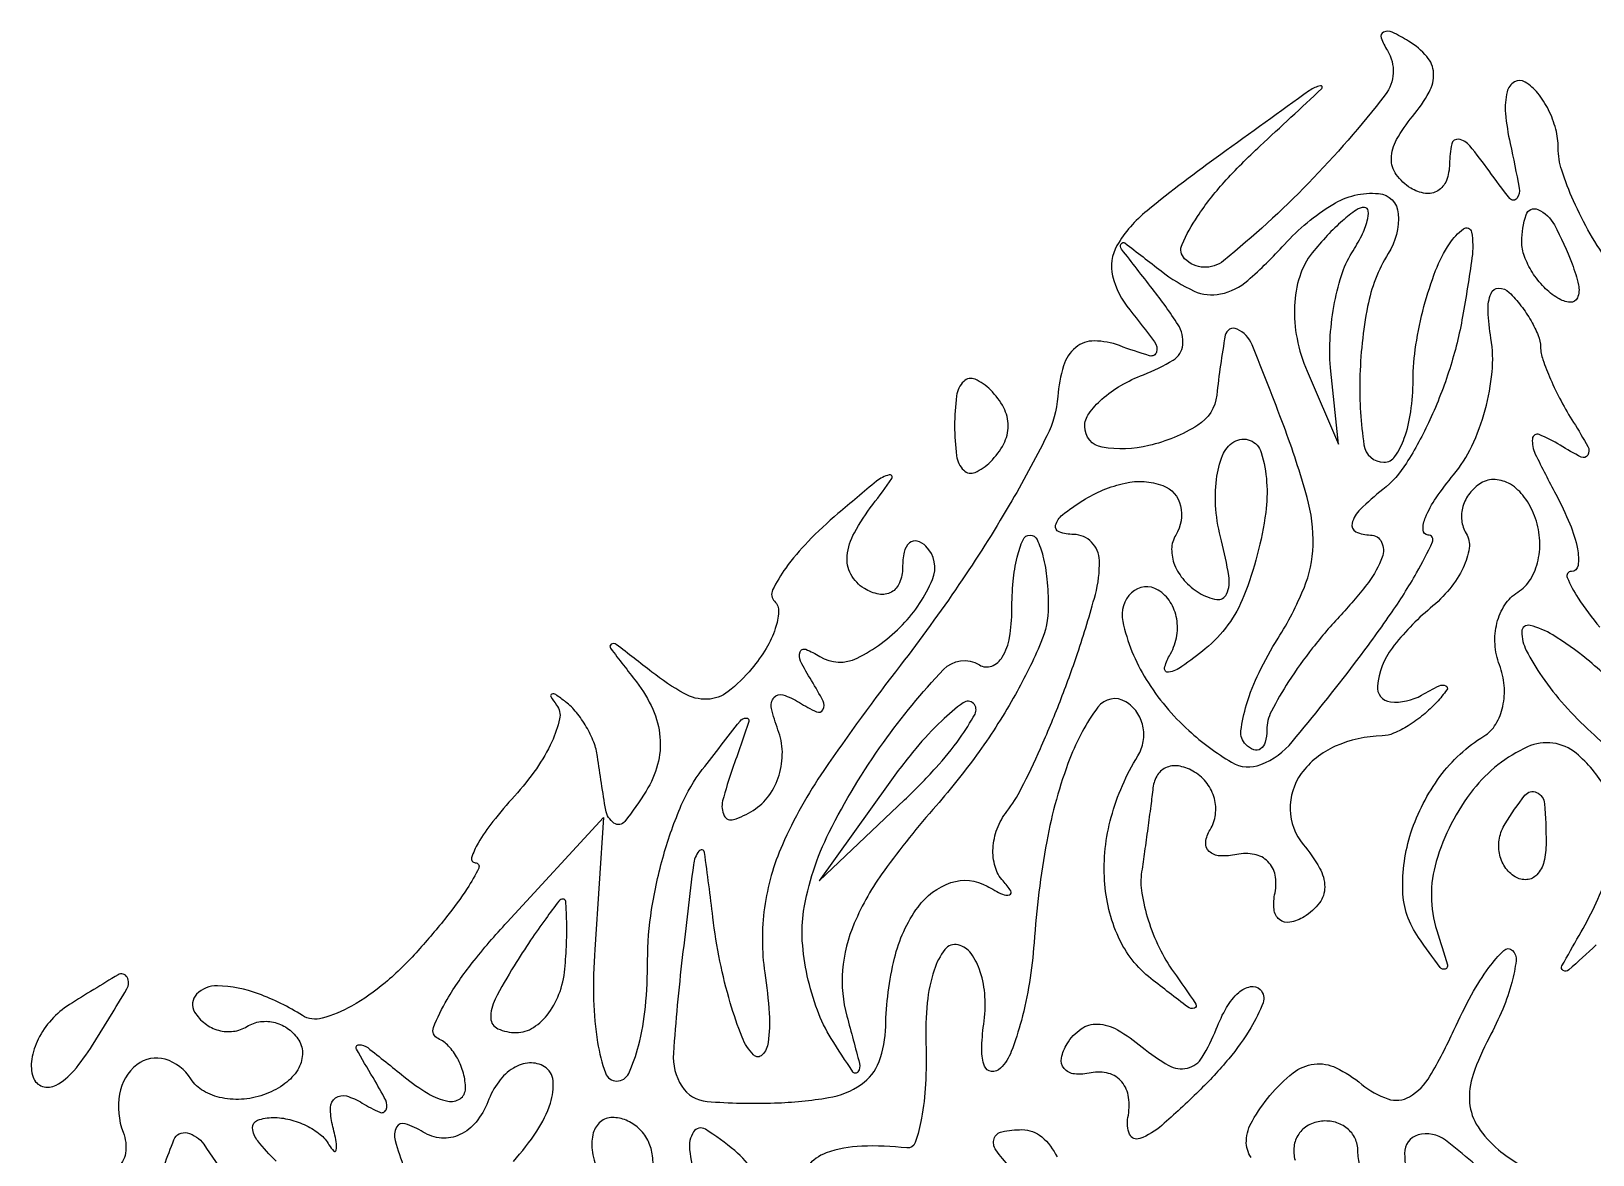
# Model space of a CAD drawing. Extents: x 153 to 7594, y 148 to 3762.
# Drawn here: x 4660.08 to 4702.95, y 2491.98 to 2522.84 of the extents above; entities that cross this region are included whole.
import ezdxf

# ---------------------------------------------------------------- set-up
doc = ezdxf.new("R2010")
doc.units = 0

msp = doc.modelspace()

# ---------------------------------------------------------------- linework, layer by layer
for points in [[(4703.425296, 2516.44113, -0.027326), (4702.879787, 2517.276095, -0.026006), (4702.418681, 2518.179197, -0.026942), (4702.096478, 2519.019355, -0.078242), (4702, 2519.632113, 0.064419), (4701.93277, 2520.151765, 0.051806), (4701.733645, 2520.679438, 0.053419), (4701.440332, 2521.135943, 0.085051), (4701.093259, 2521.442363, 0.277716), (4700.798253, 2521.445843, 0.203002), (4700.597835, 2521.1768, 0.082457), (4700.552796, 2520.578576, 0.031607), (4700.680005, 2519.75138, -0.006583), (4700.93047, 2518.532179, -0.214479), (4700.86244, 2518.245647, -0.486858), (4700.673164, 2518.243948, -0.013342), (4700.102059, 2519, 0.016929), (4699.570183, 2519.693719, 0.179098), (4699.267287, 2519.87054, 0.403846), (4699.076475, 2519.741763, 0.049488), (4699.015313, 2519.190983, -0.08802), (4698.929911, 2518.74033, -0.164458), (4698.696484, 2518.456853, -0.176356), (4698.352258, 2518.384633, -0.103178), (4697.951442, 2518.530011, -0.09966), (4697.553499, 2518.9024, -0.162543), (4697.419205, 2519.340218, -0.122336), (4697.563244, 2519.864527, -0.04532), (4698, 2520.5, 0.046007), (4698.455502, 2521.1647, 0.140941), (4698.578163, 2521.691448, 0.169214), (4698.394439, 2522.142889, 0.074002), (4697.89405, 2522.565481, 0.027678), (4697.439935, 2522.812523, 0.218045), (4697.206083, 2522.815685, 0.393843), (4697.139602, 2522.660427, 0.05199), (4697.309934, 2522.307533, -0.312494), (4697.246277, 2521.088786, -0.028477), (4695.14361, 2518.666503, -0.028956), (4692.813387, 2516.534178, -0.384583), (4691.744479, 2516.588854, -0.310741), (4691.671856, 2516.981625, -0.042268), (4692.097893, 2517.753728, -0.036547), (4692.828818, 2518.692096, -0.022497), (4693.813812, 2519.688161, 0.001278), (4695.509737, 2521.263515, 0.761393), (4695.469555, 2521.340355, 0.10282), (4695.172399, 2521.208559, 0.000615), (4692.735339, 2519.455435, 0.013658), (4690.711436, 2517.909995, 0.090728), (4689.886628, 2516.951121, 0.196482), (4689.767803, 2516.11636, 0.109288), (4690.235339, 2515.182898, -0.008863), (4690.919163, 2514.309622, -0.235637), (4690.971721, 2514.026846, -0.418106), (4690.782988, 2513.923815, -0.0163), (4689.954528, 2514.2029, 0.086557), (4689.264734, 2514.331876, 0.17735), (4688.753038, 2514.151509, 0.147644), (4688.418053, 2513.648688, 0.054888), (4688.260243, 2512.804719, -0.097571), (4687.961376, 2511.723624, -0.016303), (4686.930056, 2509.821551, -0.017327), (4685.548533, 2507.637913, -0.014593), (4683.940919, 2505.423421, 0.013902), (4681.83918, 2502.536669, 0.046585), (4680.701179, 2500.49457, 0.069451), (4680.209673, 2498.763333, 0.071038), (4680.216623, 2496.977414, -0.019232), (4680.336897, 2495.860493, -0.051155), (4680.310135, 2495.059778, -0.156903), (4680.147177, 2494.719739, -0.42739), (4679.908366, 2494.718582, -0.098493), (4679.593598, 2495.208043, -0.022018), (4679.269186, 2496.151708, -0.022031), (4678.985919, 2497.2942, -0.019728), (4678.791906, 2498.5, 0.004545), (4678.560682, 2500.280077, 0.666553), (4678.41078, 2500.319423, 0.133), (4678.25779, 2499.944238, 0.001726), (4677.952838, 2497.4, 0.011546), (4677.708295, 2494.770948, 0.159977), (4677.93914, 2493.857779, 0.236349), (4678.631364, 2493.441198, 0.027694), (4680.487879, 2493.4, 0.032472), (4681.9698, 2493.545856, 0.110527), (4682.864126, 2493.906373, 0.153919), (4683.353755, 2494.534651, 0.084694), (4683.537214, 2495.501197, -0.05452), (4683.77756, 2497.375651, -0.097473), (4684.423875, 2498.781975, -0.155531), (4685.328348, 2499.451304, -0.215446), (4686.319098, 2499.355987, 0.017771), (4686.745154, 2499.131583, 0.192588), (4686.935346, 2499.118492, 0.49661), (4686.971992, 2499.223037, 0.037855), (4686.758676, 2499.497665, -0.11549), (4686.539638, 2499.892852, -0.082943), (4686.483696, 2500.396379, -0.076506), (4686.595918, 2500.92922, -0.074883), (4686.863583, 2501.407991, 0.047935), (4687.259966, 2502.035383, 0.011905), (4687.782325, 2503.13391, 0.012063), (4688.322285, 2504.425674, 0.01184), (4688.802888, 2505.75, 0.014945), (4689.29265, 2507.36433, 0.074334), (4689.40229, 2508.302997, 0.187452), (4689.188446, 2508.804976, 0.198729), (4688.69798, 2509.015313, -0.080302), (4688.29863, 2509.085115, -0.394577), (4688.201187, 2509.269641, -0.161898), (4688.38977, 2509.553249, -0.024737), (4688.952254, 2509.94933, -0.085686), (4690.108224, 2510.428685, -0.145723), (4691.144093, 2510.358898, -0.251773), (4691.632139, 2509.80337, -0.197797), (4691.5, 2509, 0.135137), (4691.387364, 2508.615442, 0.100386), (4691.468649, 2508.178244, 0.086912), (4691.732625, 2507.75467, 0.071753), (4692.141212, 2507.412726, 0.097541), (4692.625449, 2507.230951, 0.345908), (4692.897275, 2507.379947, 0.142786), (4692.957066, 2507.877127, 0.022956), (4692.751404, 2508.842632, -0.042871), (4692.602652, 2509.708733, -0.052514), (4692.619503, 2510.52937, -0.061468), (4692.78668, 2511.18892, -0.162969), (4693.09388, 2511.558021, -0.495408), (4693.847974, 2511.268689, -0.105854), (4693.969252, 2509.623362, -0.058931), (4693.370232, 2507.326079, -0.129845), (4692.308042, 2505.872445, -0.016162), (4691.669838, 2505.388099, -0.106538), (4691.303435, 2505.2312, -0.532304), (4691.193744, 2505.341023, -0.086902), (4691.324353, 2505.680902, 0.085227), (4691.517838, 2506.179442, 0.092469), (4691.526028, 2506.699422, 0.098926), (4691.349683, 2507.159704, 0.114024), (4691.016312, 2507.489919, 0.339469), (4690.287399, 2507.416083, 0.263427), (4690.043447, 2506.627925, 0.084854), (4690.688036, 2505.033947, 0.070528), (4691.859843, 2503.626841, 0.04905), (4693.033727, 2502.757309, 0.23538), (4693.839517, 2502.694997, 0.123566), (4694.698432, 2503.322632, 0.010564), (4696.410734, 2505.471853, 0.011355), (4697.395716, 2506.825925, 0.021676), (4698.113495, 2507.963607, 0.022847), (4698.548868, 2508.812678, 0.545951), (4698.428447, 2509, -0.410025), (4698.288196, 2509.138256, -0.103941), (4698.356041, 2509.485752, -0.050414), (4698.647496, 2510.018374, -0.022825), (4699.127497, 2510.653624, 0.063467), (4699.627389, 2511.440506, 0.043142), (4699.994601, 2512.437306, 0.043213), (4700.184686, 2513.479772, 0.06468), (4700.152161, 2514.403624, -0.030588), (4700.074104, 2515.157195, -0.105144), (4700.155618, 2515.639398, -0.307353), (4700.366982, 2515.783206, -0.196955), (4700.652219, 2515.666667, -0.034919), (4700.97778, 2515.298592, -0.033072), (4701.255463, 2514.882292, -0.03482), (4701.450688, 2514.480731, -0.090229), (4701.515313, 2514.166667, 0.077728), (4701.577819, 2513.819441, 0.019627), (4701.787329, 2513.283259, 0.019548), (4702.078333, 2512.682122, 0.018621), (4702.419821, 2512.095492, -0.014226), (4702.814236, 2511.431429, -0.264195), (4702.8121, 2511.196297, -0.397918), (4702.63086, 2511.142666, -0.020968), (4702.05474, 2511.466169, 0.042901), (4701.476076, 2511.758528, 0.503075), (4701.291973, 2511.64562, 0.136722), (4701.369944, 2511.225034, 0.009083), (4701.935416, 2510.120677, -0.024709), (4702.320535, 2509.306838, -0.048685), (4702.52856, 2508.622949, -0.081446), (4702.544911, 2508.162024, -0.377466), (4702.36087, 2508, 0.536618), (4702.247862, 2507.829667, 0.045054), (4702.54625, 2507.269293, 0.029454), (4703.140842, 2506.46774, 0.014268)], [(4666.8, 2491.8, -0.025038), (4666.295217, 2492.358037, -0.155213), (4666.154675, 2492.712687, -0.334005), (4666.29225, 2492.924804, -0.087902), (4666.716667, 2493, -0.060568), (4667.174916, 2492.944285, -0.053106), (4667.628523, 2492.779687, -0.055993), (4668.010248, 2492.537125, -0.096028), (4668.252772, 2492.25, 0.071671), (4668.382918, 2492.079869, 0.604676), (4668.453634, 2492.102757, 0.090826), (4668.451057, 2492.335396, 0.013037), (4668.347559, 2492.801938, -0.067617), (4668.295663, 2493.274649, -0.233112), (4668.435031, 2493.539934, -0.232488), (4668.730711, 2493.591349, -0.067322), (4669.165963, 2493.397429, 0.03363), (4669.645237, 2493.144039, 0.419302), (4669.817954, 2493.212018, 0.2221), (4669.808732, 2493.472832, 0.017486), (4669.46255, 2494.095492, -0.009209), (4669.008484, 2494.881283, -0.558848), (4669.074574, 2494.998426, -0.177912), (4669.315841, 2494.920014, -0.003784), (4670.308042, 2494.127555, 0.033736), (4670.971306, 2493.659966, 0.088252), (4671.512735, 2493.449612, 0.198036), (4671.85158, 2493.517063, 0.250897), (4672, 2493.794222, 0.065914), (4671.944104, 2494.216391, 0.059283), (4671.779688, 2494.626011, 0.062726), (4671.536922, 2494.962195, 0.100806), (4671.25, 2495.166667, -0.399847), (4671.123217, 2495.473508, -0.041397), (4671.497517, 2496.245067, -0.033803), (4672.184648, 2497.245145, -0.018812), (4673.145802, 2498.369732), (4675.791603, 2501.239465), (4675.549061, 2497.619732, 0.021986), (4675.517225, 2496.23224, 0.036108), (4675.626496, 2495.063296, 0.041791), (4675.840044, 2494.223214, 0.319869), (4676.15326, 2494, 0.292807), (4676.480834, 2494.209822, 0.045254), (4676.75127, 2494.971981, 0.038492), (4676.938684, 2496.040824, 0.024163), (4677, 2497.30887, -0.039085), (4677.110328, 2498.718096, -0.030627), (4677.441346, 2500.215967, -0.031478), (4677.925905, 2501.578565, -0.063608), (4678.502454, 2502.55887, -0.001529), (4679.537175, 2503.887291, -0.22188), (4679.708173, 2503.974003, -0.523888), (4679.778767, 2503.878843, -0.002735), (4679.332515, 2502.585955, 0.020661), (4679.060448, 2501.695445, 0.180101), (4679.101521, 2501.290916, 0.375061), (4679.357552, 2501.184, 0.057941), (4679.898235, 2501.437106, 0.098943), (4680.329005, 2501.839069, 0.081283), (4680.609116, 2502.403694, 0.079375), (4680.69888, 2503.041155, 0.087191), (4680.579628, 2503.653088, -0.036307), (4680.402388, 2504.238845, -0.225839), (4680.469901, 2504.536584, -0.316739), (4680.713886, 2504.609419, -0.057611), (4681.165963, 2504.397429, 0.030777), (4681.639267, 2504.143732, 0.392219), (4681.814742, 2504.20131, 0.250322), (4681.818413, 2504.436404, 0.019659), (4681.5, 2505, -0.02136), (4681.200855, 2505.53372, -0.203705), (4681.183934, 2505.788812, -0.423977), (4681.339431, 2505.860713, -0.046203), (4681.732185, 2505.665519, 0.259552), (4682.750547, 2505.618971, 0.085847), (4684.000056, 2506.536713, 0.091598), (4684.820062, 2507.779238, 0.305519), (4684.642501, 2508.690833, 0.128035), (4684.398804, 2508.833853, 0.258825), (4684.188735, 2508.784554, 0.157415), (4684.044761, 2508.533965, 0.052353), (4684, 2508.10765, -0.095405), (4683.919539, 2507.689804, -0.173408), (4683.691986, 2507.432374, -0.172246), (4683.351517, 2507.376597, -0.093978), (4682.951442, 2507.530011, -0.130894), (4682.579853, 2507.923395, -0.150387), (4682.478515, 2508.428314, -0.100848), (4682.675757, 2509.062606, -0.038663), (4683.184209, 2509.839028, 0.014166), (4683.701151, 2510.549898, 0.693782), (4683.62952, 2510.651807, 0.108724), (4683.285361, 2510.476315, 0.004571), (4682.226636, 2509.589464, 0.022507), (4681.404345, 2508.821213, 0.037075), (4680.791542, 2508.094021, 0.043685), (4680.432596, 2507.493585, 0.319471), (4680.485193, 2507.181473, -0.213211), (4680.595313, 2506.893525, -0.067953), (4680.506345, 2506.432308, -0.053919), (4680.252541, 2505.884676, -0.037769), (4679.858645, 2505.329678, -0.052892), (4679.21019, 2504.697881, -0.159623), (4678.637827, 2504.48887, -0.13864), (4678.000527, 2504.646161, -0.036327), (4677.117321, 2505.237669, 0.00216), (4676.138143, 2505.995141, 0.315538), (4676.001552, 2506.000991, 0.438541), (4675.981875, 2505.890175, 0.002556), (4676.692798, 2504.966462, -0.061018), (4677.142254, 2504.215253, -0.082457), (4677.339849, 2503.450188, -0.08692), (4677.275231, 2502.693557, -0.076486), (4676.95811, 2501.966462, -0.023069), (4676.375116, 2501.132465, -0.403428), (4676.076972, 2501.088115, -0.197683), (4675.852128, 2501.44578, -0.008839), (4675.625, 2502.916667, 0.059788), (4675.522401, 2503.310316, 0.038438), (4675.316406, 2503.735417, 0.03831), (4675.046343, 2504.126249, 0.057191), (4674.75, 2504.416667, 0.01428), (4674.47617, 2504.617365, 0.238421), (4674.367828, 2504.632172, 0.480744), (4674.343431, 2504.563695, 0.022514), (4674.502182, 2504.331152, -0.220029), (4674.583785, 2503.949913, -0.052672), (4674.370054, 2503.320877, -0.044408), (4673.945075, 2502.581281, -0.031326), (4673.347194, 2501.831152, 0.016394), (4672.751479, 2501.127869, 0.03451), (4672.346994, 2500.537901, 0.058806), (4672.169623, 2500.134815, 0.504152), (4672.269345, 2500, -0.552365), (4672.362327, 2499.852179, -0.032338), (4672.045952, 2499.289861, -0.025059), (4671.481075, 2498.510619, -0.012579), (4670.695345, 2497.582505, -0.034638), (4669.796074, 2496.703714, -0.048544), (4668.87464, 2496.062966, -0.058959), (4668.063232, 2495.726749, -0.21171), (4667.521012, 2495.804385, 0.051404), (4666.3168, 2496.396154, 0.08095), (4665.188582, 2496.616048, 0.209932), (4664.618631, 2496.386477, 0.344651), (4664.564335, 2495.895903, 0.091677), (4664.848954, 2495.581943, 0.095907), (4665.22278, 2495.396589, 0.099472), (4665.627235, 2495.367912, 0.106922), (4666, 2495.5, -0.104919), (4666.371947, 2495.633458, -0.099144), (4666.774134, 2495.608404, -0.096456), (4667.144504, 2495.428501, -0.093453), (4667.425158, 2495.121097, -0.154183), (4667.524061, 2494.729878, -0.123036), (4667.393497, 2494.312504, -0.097568), (4667.043351, 2493.930982, -0.066931), (4666.526281, 2493.648459, -0.068126), (4665.922362, 2493.506822, -0.072925), (4665.317001, 2493.537887, -0.081262), (4664.802931, 2493.730815, -0.124646), (4664.462927, 2494.059986, 0.183766), (4663.758328, 2494.5998, 0.24415), (4662.97836, 2494.450878, 0.185585), (4662.498651, 2493.643677, 0.134711), (4662.602546, 2492.593366, -0.126481), (4662.668691, 2492.019625, -0.212472), (4662.417309, 2491.61468, -0.126177)], [(4703.288782, 2502.043281, 0.094102), (4702.495199, 2503.003984, 0.287608), (4701.159565, 2503.18217, 0.11991), (4699.669131, 2502.010673, 0.095262), (4698.649636, 2500.033192, 0.149432), (4698.669771, 2498.135198, -0.004388), (4698.958182, 2497.197871, -0.394405), (4698.898844, 2497.078591, -0.335936), (4698.759031, 2497.120368, -0.003965), (4698.164108, 2497.946118, -0.14639), (4697.732941, 2499.22285, -0.087534), (4697.957731, 2500.822003, -0.080974), (4698.752922, 2502.364933, -0.095224), (4699.961704, 2503.476331, 0.119702), (4700.285279, 2503.804106, 0.081646), (4700.479239, 2504.292912, 0.074308), (4700.517286, 2504.864421, 0.071255), (4700.388152, 2505.430874, -0.076736), (4700.264759, 2506.000751, -0.076408), (4700.318671, 2506.582189, -0.081908), (4700.536554, 2507.085655, -0.111797), (4700.888152, 2507.430874, 0.118941), (4701.237044, 2507.783234, 0.081691), (4701.446879, 2508.307585, 0.074517), (4701.489128, 2508.919956, 0.071756), (4701.351541, 2509.526281, 0.066931), (4701.069018, 2510.043351, 0.097568), (4700.687496, 2510.393497, 0.123036), (4700.270122, 2510.524061, 0.154183), (4699.878903, 2510.425158, 0.088474), (4699.569234, 2510.147994, 0.09482), (4699.38357, 2509.78712, 0.099985), (4699.34983, 2509.399327, 0.110712), (4699.472678, 2509.044209, -0.176827), (4699.556083, 2508.640107, -0.075207), (4699.392156, 2508.10378, -0.061191), (4699.021424, 2507.524098, -0.046747), (4698.48899, 2506.990862, 0.05783), (4697.442643, 2505.895555, 0.137692), (4697.035602, 2504.856436, 0.413971), (4697.393933, 2504.418092, 0.156945), (4698.25, 2504.601308, -0.015014), (4698.728576, 2504.857907, -0.226751), (4698.912236, 2504.860878, -0.476478), (4698.942162, 2504.744506, -0.025923), (4698.666667, 2504.410325, -0.035034), (4698.298583, 2504.06084, -0.034152), (4697.882292, 2503.76291, -0.036142), (4697.480621, 2503.553469, -0.096655), (4697.166667, 2503.484687, 0.098627), (4695.875273, 2503.196472, 0.132436), (4694.946826, 2502.446378, 0.164711), (4694.640027, 2501.459564, 0.168482), (4695, 2500.5, -0.043683), (4695.447982, 2499.852733, -0.12721), (4695.589281, 2499.332149, -0.16741), (4695.445064, 2498.896618, -0.091684), (4695.023782, 2498.514698, -0.090016), (4694.634872, 2498.36205, -0.225165), (4694.346455, 2498.435224, -0.200483), (4694.198445, 2498.716997, -0.073263), (4694.225223, 2499.17567, 0.099915), (4694.227842, 2499.659462, 0.148999), (4694.030263, 2500.030263, 0.148999), (4693.659462, 2500.227842, 0.099915), (4693.17567, 2500.225223, -0.062501), (4692.709723, 2500.18799, -0.177582), (4692.413863, 2500.311893, -0.240785), (4692.321762, 2500.564108, -0.1082), (4692.441982, 2500.906125, 0.105503), (4692.589535, 2501.318852, 0.099244), (4692.560581, 2501.765582, 0.096298), (4692.35932, 2502.177412, 0.092929), (4692.016312, 2502.489919, 0.086163), (4691.618754, 2502.64948, 0.14367), (4691.261823, 2502.622439, 0.160466), (4691.002366, 2502.412959, 0.114462), (4690.875, 2502.059017, -0.002734), (4690.813825, 2501.564007, -0.001401), (4690.731978, 2500.943899, -0.001392), (4690.644115, 2500.305725, -0.002097), (4690.563648, 2499.75, 0.077488), (4690.567561, 2499.163684, 0.036695), (4690.743808, 2498.426562, 0.03524), (4691.046195, 2497.666184, 0.041733), (4691.438648, 2497, -0.004487), (4692.050854, 2496.118096, -0.507139), (4692.010033, 2496.003008, -0.240446), (4691.825661, 2496.036685, -0.002822), (4690.819836, 2496.814486, -0.121795), (4689.927503, 2497.953598, -0.091082), (4689.546325, 2499.508183, -0.081594), (4689.728583, 2501.253707, -0.0718), (4690.459618, 2502.934661, 0.096333), (4690.609505, 2503.331063, 0.097268), (4690.599158, 2503.753324, 0.098555), (4690.430641, 2504.135909, 0.101811), (4690.130002, 2504.419654, 0.390105), (4689.362943, 2504.271879, 0.068355), (4688.591807, 2502.860609, 0.046032), (4687.957313, 2500.582108, 0.027663), (4687.609069, 2497.794422, -0.022826), (4687.48365, 2496.704927, -0.025274), (4687.261861, 2495.668391, -0.025778), (4686.984784, 2494.811895, -0.105635), (4686.689527, 2494.356194, -0.221324), (4686.441072, 2494.265565, -0.287458), (4686.251864, 2494.408114, -0.096727), (4686.172579, 2494.863328, -0.029706), (4686.228439, 2495.561772, 0.048602), (4686.260418, 2496.321372, 0.064116), (4686.13435, 2497.002148, 0.079434), (4685.878671, 2497.505858, 0.176157), (4685.526794, 2497.743413, 0.300293), (4685.161455, 2497.614851, 0.083276), (4684.865022, 2497.049346, 0.055337), (4684.677327, 2496.151501, 0.031266), (4684.640584, 2495.038817, -0.019561), (4684.629767, 2493.913782, -0.033135), (4684.521724, 2492.978234, -0.037295), (4684.347088, 2492.310425, -0.353419), (4684.11379, 2492.163824, 0.039443), (4682.878413, 2492.212722, 0.07473), (4681.902196, 2492.026529, 0.145997), (4681.397867, 2491.660671, 0.311208)], [(4703.89835, 2504.597387, 0.017501), (4702.784903, 2505.591797, 0.03805), (4701.85139, 2506.255318, 0.072157), (4701.226969, 2506.517698, 0.49064), (4701, 2506.342079, 0.119804), (4701.124196, 2505.831187, 0.0319), (4701.558657, 2505.107578, 0.030448), (4702.173904, 2504.323577, 0.027252), (4702.901811, 2503.58886, -0.074239), (4704.092858, 2502.136979, -0.129378)], [(4703.043173, 2497.739877, -0.004164), (4702.292066, 2497.054663, -0.319922), (4702.139172, 2497.037473, -0.413647), (4702.102579, 2497.165177, -0.004878), (4702.575175, 2498, 0.040344), (4703.349245, 2499.626326, 0.095178)], [(4693.568031, 2491.901901, -0.165998), (4693.438067, 2492.358449, -0.119386), (4693.603108, 2492.912904, -0.041465), (4694.08412, 2493.601359, -0.051649), (4694.72074, 2494.224709, -0.138307), (4695.30073, 2494.467733, -0.145397), (4695.903328, 2494.366245, -0.059345), (4696.607753, 2493.910573, 0.091988), (4697.324048, 2493.510599, 0.21802), (4697.917818, 2493.572285, 0.127602), (4698.47975, 2494.135649, 0.025697), (4699.137515, 2495.402468, -0.018285), (4699.622912, 2496.372182, -0.033172), (4700.09905, 2497.119986, -0.040741), (4700.507916, 2497.591141, -0.411062), (4700.743461, 2497.589872, -0.229501), (4700.841567, 2497.307337, -0.03608), (4700.727706, 2496.712437, -0.033918), (4700.477543, 2495.979815, -0.023639), (4700.102034, 2495.190652, 0.04027), (4699.664295, 2494.185975, 0.104129), (4699.567871, 2493.405311, 0.125711), (4699.798267, 2492.742905, 0.07344), (4700.363023, 2492.113681, 0.038255), (4700.904803, 2491.729957, 0.054449)], [(4673.315143, 2491.795735, 0.037539), (4673.957352, 2492.622323, 0.06704), (4674.332341, 2493.395451, 0.10052), (4674.40499, 2494.011685, 0.237892), (4674.169928, 2494.394979, 0.155973), (4673.757227, 2494.497778, 0.122807), (4673.316094, 2494.356606, 0.096838), (4672.911969, 2493.982243, 0.066128), (4672.611848, 2493.430874, -0.078752), (4672.291908, 2492.876709, -0.113603), (4671.847802, 2492.529329, -0.129173), (4671.340485, 2492.436681, -0.119891), (4670.837124, 2492.600663, 0.059715), (4670.347672, 2492.82768, 0.3658), (4670.108974, 2492.730576, 0.190193), (4670.070012, 2492.368429, 0.024426), (4670.318607, 2491.612107, -0.031646)], [(4677.181932, 2491.550553, -0.000823), (4677.125, 2492, 0.091617), (4677.003902, 2492.381882, 0.085276), (4676.752188, 2492.70625, 0.086646), (4676.410705, 2492.924096, 0.09907), (4676.031385, 2493, 0.176034), (4675.708714, 2492.882765, 0.149148), (4675.509537, 2492.577217, 0.103852), (4675.474741, 2492.111721, 0.058581), (4675.615066, 2491.560739, -0.085288)], [(4663.494787, 2490.983576, -0.017546), (4663.995325, 2492.387759, -0.372517), (4664.358707, 2492.576987, -0.185043), (4664.812256, 2492.267346, -0.005739), (4666.097522, 2490.365704, 0.018523)], [(4679.920974, 2491.492212, 0.076758), (4679.3914, 2492.09013, 0.03161), (4678.586472, 2492.676429, 0.414306), (4678.260147, 2492.603719, 0.178287), (4678.153876, 2492.112701, 0.009916), (4678.406869, 2490.540548, -0.01873)], [(4686.953013, 2491.646987, -0.041214), (4686.561452, 2492.109029, -0.236653), (4686.513105, 2492.416667, -0.271024), (4686.728697, 2492.610611, -0.050857), (4687.278381, 2492.666667, -0.178068), (4687.820489, 2492.46728, -0.107757), (4688.239967, 2491.916886, -0.075095)], [(4696.559989, 2491.671896, -0.072518), (4696.5, 2492.083333, 0.111468), (4696.422839, 2492.425149, 0.110936), (4696.20625, 2492.701354, 0.10525), (4695.88169, 2492.868305, 0.091513), (4695.5, 2492.9, 0.102678), (4695.139767, 2492.786864, 0.117554), (4694.874466, 2492.543166, 0.117001), (4694.74685, 2492.204988, 0.101035), (4694.774777, 2491.82567, -0.107409)], [(4700.333333, 2491.156575, 0.024087), (4698.905054, 2492.374383, 0.236331), (4698.15096, 2492.522318, 0.348777), (4697.781461, 2492.014685, 0.039297), (4697.964912, 2490.5, -0.074301)]]:
    msp.add_lwpolyline(points, format="xyb")
for points in [[(4697.333996, 2516.7314, 0.090843), (4696.767404, 2515.280866, 0.042721), (4696.554088, 2513.272274, 0.041372), (4696.666093, 2511.476294, 0.37236), (4697.216978, 2511, 0.2472), (4697.518704, 2511.158882, 0.06521), (4697.774486, 2511.660937, 0.050551), (4697.952401, 2512.388142, 0.033043), (4698.015313, 2513.25, -0.036571), (4698.0931, 2514.221312, -0.026814), (4698.314969, 2515.279688, -0.027309), (4698.635564, 2516.264036, -0.052746), (4699.013915, 2517, -0.08926), (4699.402105, 2517.409821, -0.554974), (4699.619383, 2517.323326, -0.080034), (4699.632794, 2516.613928, -0.008776), (4699.375026, 2515, -0.033141), (4699.021374, 2513.568404, -0.03089), (4698.475144, 2512.160937, -0.032332), (4697.831115, 2510.972471, -0.084295), (4697.185294, 2510.25, 0.024328), (4696.563531, 2509.702673, 0.134973), (4696.339831, 2509.322634, 0.361478), (4696.445909, 2509.091361, 0.112225), (4696.847826, 2509, -0.290732), (4697.150215, 2508.807937, -0.200911), (4697.167964, 2508.390808, -0.074471), (4696.787665, 2507.699097, -0.024673), (4696.038955, 2506.811439, 0.020428), (4695.258402, 2505.901802, 0.02407), (4694.598943, 2504.978449, 0.023962), (4694.124507, 2504.157738, 0.119623), (4694, 2503.644772, -0.061262), (4693.958884, 2503.310455, -0.183088), (4693.829654, 2503.124332, -0.24809), (4693.64092, 2503.102461, -0.103973), (4693.420097, 2503.246569, -0.229813), (4693.29035, 2503.620943, -0.044394), (4693.441812, 2504.34255, -0.039129), (4693.788351, 2505.225934, -0.027232), (4694.308351, 2506.163236, 0.04241), (4695.021207, 2507.545337, 0.091429), (4695.268822, 2508.712406, 0.074895), (4695.105528, 2510.035544, 0.0216), (4694.464332, 2512, 0.006577), (4693.597041, 2514.2239, 0.191024), (4693.182847, 2514.657511, 0.491375), (4692.858552, 2514.487585, 0.016717), (4692.625, 2512.845329, -0.230953), (4692.101796, 2512.014103, -0.080455), (4690.759971, 2511.455466, -0.099916), (4689.483581, 2511.411076, -0.36684), (4689, 2511.981495, -0.157351), (4689.113775, 2512.334076, -0.055903), (4689.473708, 2512.731471, -0.048671), (4689.995542, 2513.108656, -0.040571), (4690.612624, 2513.404844, 0.045675), (4691.430399, 2513.807663, 0.233127), (4691.693436, 2514.223744, 0.170863), (4691.561992, 2514.778167, 0.023412), (4690.862624, 2515.761833, -0.00174), (4690.014093, 2516.852012, -0.283424), (4689.998701, 2516.997289, -0.476075), (4690.103182, 2517.022342, -0.002266), (4691.098208, 2516.253531, 0.057855), (4692.003525, 2515.702464, 0.162069), (4692.732185, 2515.622084, 0.126852), (4693.477591, 2515.994958, 0.02977), (4694.481855, 2516.97995, -0.071078), (4695.810107, 2518.083628, -0.16095), (4697.066788, 2518.380838, -0.371181), (4697.60839, 2517.825674, -0.15517)], [(4695.246029, 2516.75, 0.09263), (4694.902004, 2516.104164, 0.065597), (4694.759698, 2515.293207, 0.059791), (4694.828615, 2514.396852, 0.052528), (4695.107159, 2513.5), (4695.967148, 2511.5), (4695.758533, 2513.5, -0.039006), (4695.736268, 2514.357431, -0.030818), (4695.841515, 2515.279687, -0.031709), (4696.047917, 2516.128112, -0.064634), (4696.333975, 2516.75, 0.023788), (4696.604055, 2517.229852, 0.048522), (4696.759474, 2517.632812, 0.085893), (4696.786449, 2517.902271, 0.393399), (4696.681462, 2518, 0.15572), (4696.453508, 2517.927242, 0.02464), (4696.079717, 2517.632812, 0.025321), (4695.660459, 2517.228633, 0.019725)], [(4702.381557, 2516.448062, -0.036408), (4702.556862, 2515.868281, -0.155351), (4702.525685, 2515.512472, -0.32948), (4702.325929, 2515.393111, -0.1144), (4701.988546, 2515.507079, -0.061454), (4701.610411, 2515.810572, -0.051183), (4701.290385, 2516.21498, -0.053277), (4701.072509, 2516.65395, -0.088797), (4701, 2517.059017, -0.079093), (4701.117673, 2517.798253, -0.444011), (4701.441482, 2517.942608, -0.168622), (4701.894727, 2517.51997, -0.029964)], [(4685.428571, 2512, 0.032041), (4685.481152, 2511.180305, 0.165815), (4685.678571, 2510.778571, 0.311764), (4685.990389, 2510.721518, 0.090732), (4686.414286, 2511.014286, 0.074369), (4686.776302, 2511.503638, 0.122728), (4686.9, 2512, 0.122728), (4686.776302, 2512.496362, 0.074369), (4686.414286, 2512.985714, 0.090732), (4685.990389, 2513.278482, 0.311764), (4685.678571, 2513.221429, 0.165815), (4685.481152, 2512.819695, 0.032041)], [(4688, 2507.034796, -0.1007), (4687.799053, 2506.047166, -0.027752), (4687.096131, 2504.617421, -0.026853), (4686.100698, 2503.051068, -0.025185), (4684.923, 2501.565083, 0.022626), (4683.492568, 2499.77905, 0.057336), (4682.674043, 2498.334419, 0.079009), (4682.355064, 2497.049118, 0.088476), (4682.470749, 2495.780287, -0.003527), (4682.816428, 2494.482742, -0.220157), (4682.774935, 2494.254835, -0.527284), (4682.634531, 2494.256683, -0.006193), (4682.042032, 2495.171424, -0.05203), (4681.660212, 2495.945149, -0.035322), (4681.384873, 2496.889012, -0.035582), (4681.247484, 2497.849414, -0.05788), (4681.284231, 2498.671424, -0.07662), (4681.984984, 2500.834845, -0.038434), (4683.473284, 2503.300806, -0.034433), (4685.12169, 2505.30342, -0.355664), (4686.109384, 2505.432397, 0.234355), (4686.445895, 2505.400952, 0.169153), (4686.738382, 2505.648491, 0.09147), (4686.936607, 2506.190064, 0.042135), (4687, 2506.940983, -0.022913), (4687.036181, 2507.730096, -0.036663), (4687.146875, 2508.395164, -0.042067), (4687.30627, 2508.872463, -0.299613), (4687.5, 2509, -0.29357), (4687.693465, 2508.875696, -0.044897), (4687.853125, 2508.422721, -0.038287), (4687.963796, 2507.787919, -0.024022)], [(4683.605952, 2502.152059), (4681.711904, 2499.5), (4684.050396, 2501.722222, 0.018032), (4684.914808, 2502.605105, 0.029656), (4685.571401, 2503.417931, 0.030193), (4685.988732, 2504.083864, 0.337379), (4685.944444, 2504.374282, 0.365674), (4685.665011, 2504.393187, 0.031591), (4685.074179, 2503.898812, 0.030003), (4684.364144, 2503.138014, 0.017685)], [(4701.666667, 2500.543989, -0.059057), (4701.605052, 2500.024148, -0.126631), (4701.417083, 2499.669932, -0.191218), (4701.139071, 2499.534562, -0.158515), (4700.817021, 2499.613087, -0.108766), (4700.536973, 2499.88478, -0.099739), (4700.385962, 2500.257398, -0.095385), (4700.387618, 2500.673795, -0.090093), (4700.542705, 2501.069098, -0.02679), (4701.086603, 2501.852054, -0.350126), (4701.40792, 2501.929499, -0.269722), (4701.623697, 2501.618676, -0.019984)], [(4673.336158, 2497.166667, 0.020262), (4672.812552, 2496.247334, 0.128066), (4672.69468, 2495.726257, 0.289283), (4672.889208, 2495.439136, 0.103399), (4673.395361, 2495.333333, 0.14552), (4673.865483, 2495.473118, 0.090447), (4674.286352, 2495.871875, 0.07653), (4674.594922, 2496.465737, 0.062897), (4674.737601, 2497.166667, 0.010046), (4674.776371, 2497.869639, 0.016823), (4674.777177, 2498.461458, 0.010891), (4674.751711, 2498.932047, 0.39217), (4674.678398, 2499, 0.23311), (4674.564339, 2498.943768, 0.005688), (4674.202727, 2498.461458, 0.011193), (4673.789242, 2497.869324, 0.007237)], [(4661.128115, 2496.100341, 0.066772), (4660.631758, 2495.683955, 0.069116), (4660.269429, 2495.155964, 0.076272), (4660.090987, 2494.601136, 0.120749), (4660.131405, 2494.105785, 0.238711), (4660.384778, 2493.854935, 0.204989), (4660.761907, 2493.889969, 0.093233), (4661.247639, 2494.285128, 0.035936), (4661.761764, 2494.990131, 0.00472), (4662.705427, 2496.533414, 0.270845), (4662.708753, 2496.854235, 0.419542), (4662.461752, 2496.919331, 0.006967)], [(4692.130952, 2493.722222, -0.014928), (4691.120495, 2492.785453, -0.090769), (4690.510236, 2492.422396, -0.399773), (4690.232314, 2492.541536, -0.154006), (4690.186508, 2493, 0.085725), (4690.205833, 2493.551958, 0.139336), (4690.01889, 2493.978659, 0.156538), (4689.655248, 2494.211962, 0.116638), (4689.17567, 2494.225223, -0.073263), (4688.716997, 2494.198445, -0.200483), (4688.435224, 2494.346455, -0.225165), (4688.36205, 2494.634872, -0.090016), (4688.514698, 2495.023782, -0.100367), (4688.900589, 2495.434998, -0.166427), (4689.352149, 2495.568405, -0.121178), (4689.89855, 2495.409066, -0.041974), (4690.577195, 2494.935934, 0.043597), (4691.308339, 2494.429714, 0.191519), (4691.818232, 2494.357864, 0.197436), (4692.228376, 2494.655853, 0.046586), (4692.611705, 2495.430504, -0.040309), (4692.896367, 2496.024368, -0.077855), (4693.22814, 2496.432175, -0.131946), (4693.549115, 2496.595248, -0.253503), (4693.817983, 2496.51535, -0.295065), (4693.895679, 2496.153581, -0.045295), (4693.557916, 2495.45937, -0.038463), (4692.954941, 2494.615184, -0.024066)]]:
    msp.add_lwpolyline(points, format="xyb", close=True)

doc.saveas('drawing.dxf')
